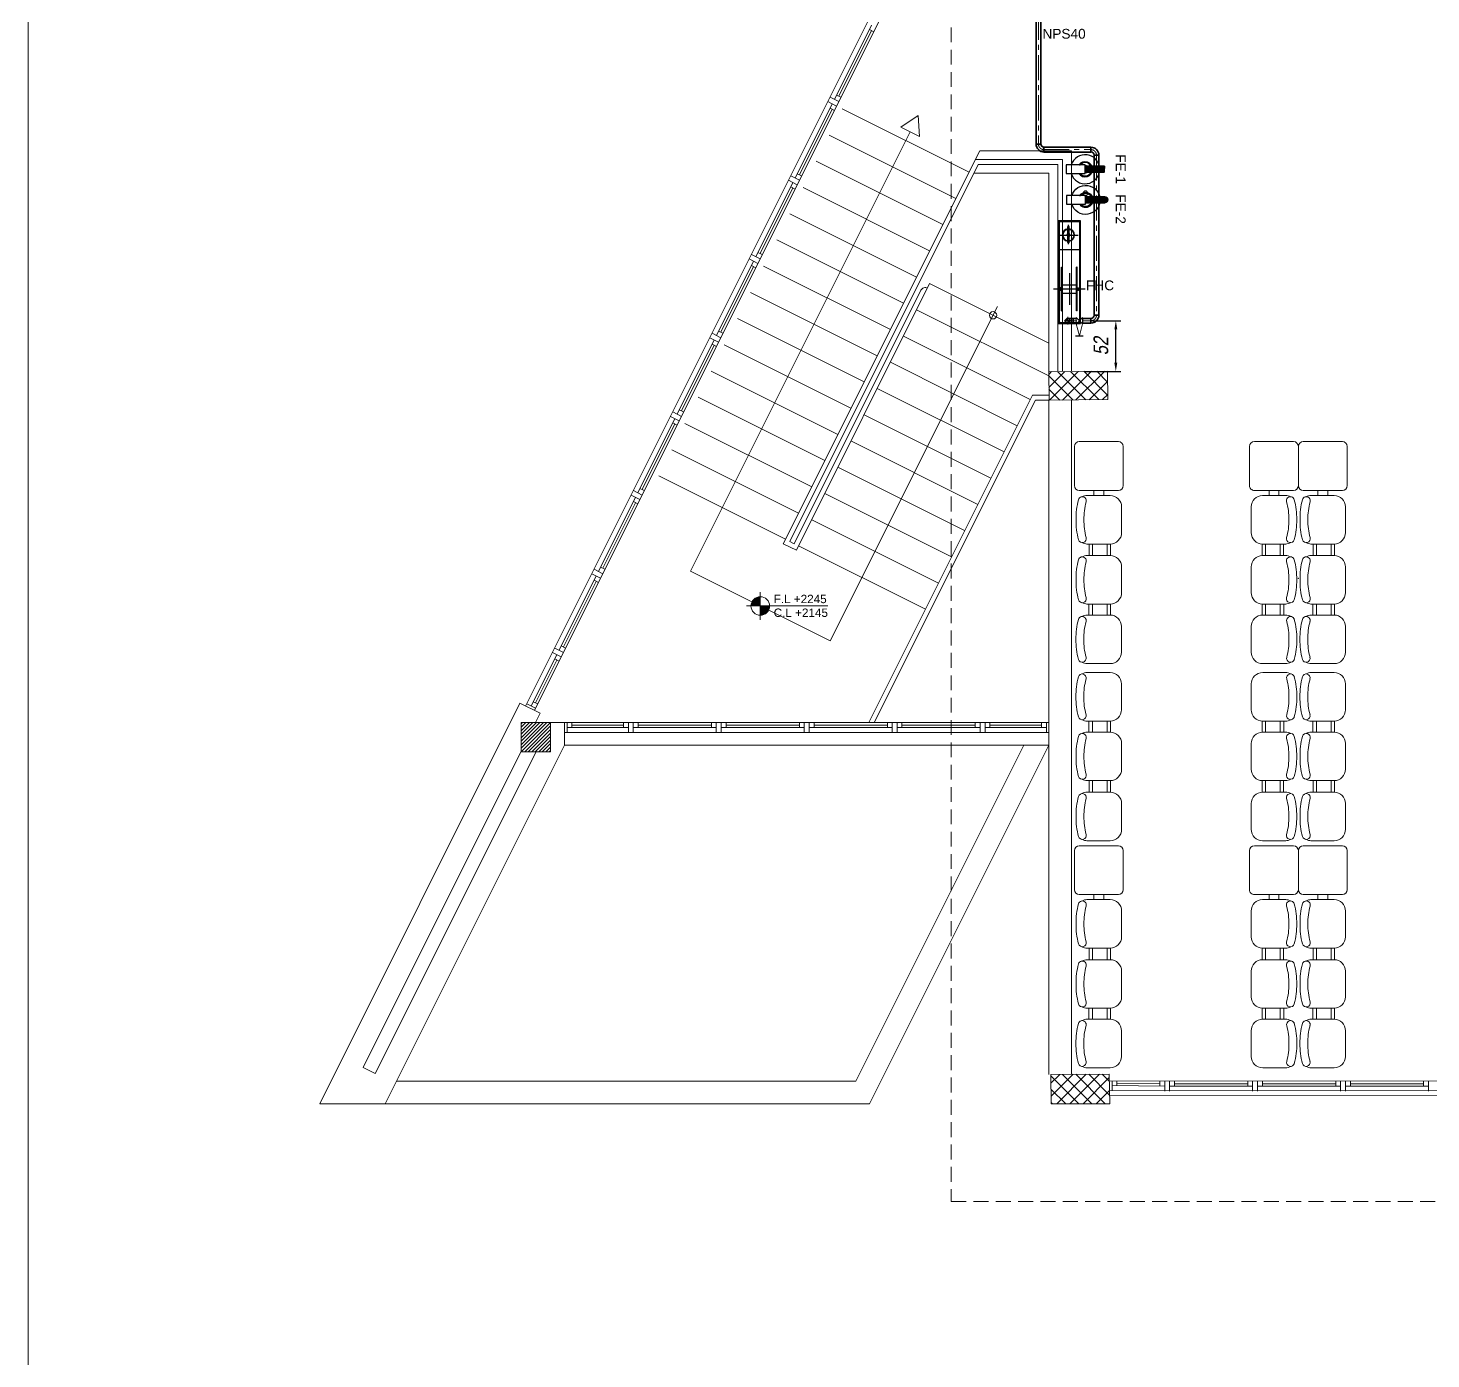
# Model space of a CAD drawing. Extents: x -234346 to 58427, y -132654 to -82394.
# Drawn here: x -84188 to -69832, y -118704 to -105087 of the extents above; entities that cross this region are included whole.
import ezdxf

# ---------------------------------------------------------------- set-up
doc = ezdxf.new("R2010")
doc.units = 0
doc.header["$LTSCALE"] = 8
for name, pattern in [('AXES', [50.8, 31.75, -6.35, 6.35, -6.35]), ('CACHE', [9.525, 6.35, -3.175]), ('HIDDEN', [9.525, 6.35, -3.175])]:
    doc.linetypes.add(name, pattern=pattern)
doc.layers.get('0').update_dxf_attribs({"color": 9, "lineweight": 5})
for name, color, linetype in [('3-MEC-FIRE-EXTIN', 1, 'Continuous'), ('DIM-FIRE', 54, 'Continuous'), ('F-FIR-S-texts', 1, 'Continuous'), ('F-FIR-S-thin', 8, 'Continuous'), ('FF-EQPM', 3, 'Continuous'), ('FF-EQPM-texts', 3, 'Continuous'), ('FIRE', 1, 'Continuous'), ('FIRE-thin', 8, 'Continuous')]:
    doc.layers.add(name, color=color, linetype=linetype)
for name, color, linetype, lineweight in [('72_EGR_EQP_TAG', 9, 'Continuous', 5), ('Aluminum', 9, 'Continuous', 5), ('C-HYDR-CTCH', 9, 'Continuous', 5), ('Dims', 9, 'Continuous', 5), ('Frame', 9, 'Continuous', 9), ('Hatch', 9, 'Continuous', 5), ('LOADING', 9, 'Continuous', 5), ('Proj', 9, 'Continuous', 5), ('Structure', 9, 'Continuous', 5), ('Walls', 9, 'Continuous', 5)]:
    doc.layers.add(name, color=color, linetype=linetype, lineweight=lineweight)
doc.styles.add('ARIAL', font='arial.ttf')
doc.styles.add('ARIAL-08', font='arial.ttf', dxfattribs={"width": 0.8, "oblique": 10.000004})
doc.styles.get("Standard").update_dxf_attribs({"font": 'ARIALUNI.TTF'})
doc.dimstyles.get("Standard").update_dxf_attribs({"dimtxt": 0.18, "dimasz": 0.18, "dimexe": 0.18, "dimexo": 0.0625, "dimgap": 0.09, "dimtad": 0, "dimtih": 1, "dimtoh": 1, "dimdec": 4, "dimzin": 0, "dimdsep": 46, "dimtxsty": 'Standard', "dimcen": 0.09, "dimadec": 0, "dimazin": 0, "dimtfac": 1, "dimtdec": 4, "dimtofl": 0, "dimtmove": 0, "dimatfit": 3, "dimfxl": 1, "dimtolj": 1, "dimtzin": 0, "dimarcsym": 0})

# ---------------------------------------------------------------- blocks, each defined once
blk = doc.blocks.new('FHR')
for p, q in [((525, 230), (-525, 230)), ((-525, 230), (-525, 0)), ((515, 220), (-515, 220)), ((-515, 220), (-515, 0)), ((-379, 6), (-379, 204)), ((-231, 8), (-231, 220)), ((397, 195), (-49, 195)), ((-49, 195), (-49, 189)), ((397, 189), (-49, 189)), ((174, 277), (174, -47)), ((220, 189), (220, 41)), ((397, 195), (397, 189)), ((515, 0), (515, 220)), ((525, 0), (525, 230)), ((-525, 0), (525, 0)), ((-515, 10), (499, 10)), ((-287, 105), (-485, 105)), ((-393, 113), (-463, 113)), ((-393, 98), (-463, 98)), ((-385, 113), (-389, 106)), ((-389, 106), (-386, 98)), ((-303, 98), (-386, 98)), ((-303, 113), (-385, 113)), ((397, 41), (-49, 41)), ((-49, 35), (-49, 41)), ((397, 35), (-49, 35)), ((12, 115), (336, 115)), ((397, 35), (397, 41)), ((499, 10), (499, 0))]:
    blk.add_line(p, q)
for points in [[(129, 41), (129, 189)], [(160, 195), (160, 207), (188, 207), (188, 195)], [(160, 35), (162, 16), (186, 16), (188, 35)]]:
    blk.add_lwpolyline(points)
for centre, radius, start, end in [((-379, 105), 62.3, 6.756, 173.244), ((-379, 105), 58.4, 7.2101, 172.7899), ((-463, 105), 7.34, 90.5278, 264.1052), ((-379, 105), 62.3, 186.756, 353.244), ((-379, 105), 58.4, 187.2101, 352.7899), ((-379, 105), 15.6, 27.9958, 332.0042), ((-331, 99), 21, 17.9265, 41.228), ((-327, 110), 16.7, 314.3322, 342.9449), ((-319, 99), 21, 17.9265, 41.228), ((-315, 110), 16.7, 314.3322, 342.9449), ((513, -3), 19.4, 85.5009, 136.0643)]:
    blk.add_arc(centre, radius, start, end)
blk = doc.blocks.new('A$C78DF3B07')
h = blk.add_hatch()
h.set_pattern_fill('ANSI31', color=256, scale=0.1, style=0)
h.set_pattern_definition([(45, (-107.481388, -137.98876), (-0.0088388348, 0.0088388348), [])])
edge = h.paths.add_edge_path()
edge.add_line((19.86, 5.97), (9.86, 5.97))
edge.add_line((9.86, 5.97), (9.86, 9.03))
edge.add_line((9.86, 9.03), (19.86, 9.03))
edge.add_arc((19.86, 7.5), 1.53, -90, 90, ccw=False)
at = {"ltscale": 1000}
for p, q in [((6.66, 9.69), (7.67, 10.7)), ((6.76, 9.69), (7.95, 10.88)), ((6.87, 9.69), (8.17, 10.99)), ((6.97, 9.69), (8.36, 11.08)), ((7.08, 9.69), (8.54, 11.15)), ((7.19, 9.69), (7.35, 9.86)), ((7.5, 10), (8.7, 11.2)), ((7.99, 10.39), (8.85, 11.24)), ((8.25, 10.54), (8.99, 11.28)), ((8.46, 10.64), (9.12, 11.31)), ((8.64, 10.71), (9.25, 11.33)), ((8.8, 10.77), (9.38, 11.35)), ((8.95, 10.82), (9.5, 11.36)), ((9.09, 10.85), (9.61, 11.37)), ((9.23, 10.88), (9.72, 11.38)), ((9.35, 10.9), (9.83, 11.38)), ((9.48, 10.92), (9.94, 11.38)), ((9.59, 10.93), (10.04, 11.37)), ((9.71, 10.94), (10.14, 11.37)), ((9.82, 10.94), (10.24, 11.36)), ((9.92, 10.94), (10.33, 11.35)), ((10.02, 10.94), (10.43, 11.34)), ((10.12, 10.93), (10.52, 11.32)), ((10.22, 10.92), (10.61, 11.31)), ((10.32, 10.91), (10.7, 11.29)), ((10.41, 10.9), (10.78, 11.27)), ((10.5, 10.88), (10.87, 11.25)), ((10.59, 10.86), (10.95, 11.22)), ((10.67, 10.84), (11.03, 11.2)), ((10.76, 10.82), (11.11, 11.17)), ((10.84, 10.8), (11.19, 11.14)), ((10.92, 10.77), (11.27, 11.12)), ((11, 10.75), (11.34, 11.09)), ((11.08, 10.72), (11.42, 11.05)), ((11.15, 10.69), (11.49, 11.02)), ((11.23, 10.66), (11.56, 10.99)), ((11.3, 10.62), (11.63, 10.95)), ((11.37, 10.59), (11.7, 10.92)), ((11.45, 10.55), (11.77, 10.88)), ((11.51, 10.52), (11.84, 10.84)), ((11.58, 10.48), (11.9, 10.8)), ((11.65, 10.44), (11.97, 10.76)), ((11.71, 10.4), (12.03, 10.72)), ((11.78, 10.36), (12.09, 10.67)), ((11.84, 10.31), (12.16, 10.63)), ((11.9, 10.27), (12.22, 10.58)), ((11.96, 10.22), (12.28, 10.54)), ((12.02, 10.18), (12.33, 10.49)), ((12.08, 10.13), (12.39, 10.44)), ((12.14, 10.08), (12.45, 10.39)), ((12.19, 10.03), (12.5, 10.34)), ((12.25, 9.98), (12.56, 10.29)), ((12.3, 9.92), (12.61, 10.24)), ((12.35, 9.87), (12.66, 10.18)), ((12.4, 9.82), (12.72, 10.13)), ((12.45, 9.76), (12.77, 10.07)), ((12.5, 9.7), (12.82, 10.01)), ((12.55, 9.64), (12.86, 9.96)), ((12.6, 9.58), (12.91, 9.9)), ((12.64, 9.52), (12.96, 9.84)), ((12.69, 9.46), (13, 9.78)), ((12.73, 9.4), (13.05, 9.71)), ((12.77, 9.33), (13.09, 9.65)), ((12.81, 9.27), (13.13, 9.59)), ((12.85, 9.2), (13.17, 9.52)), ((12.89, 9.13), (13.21, 9.46)), ((12.93, 9.06), (13.25, 9.39)), ((12.96, 8.99), (13.29, 9.32)), ((12.99, 8.92), (13.32, 9.25)), ((13.03, 8.85), (13.36, 9.18)), ((13.06, 8.77), (13.39, 9.11)), ((13.09, 8.7), (13.43, 9.03)), ((13.12, 8.62), (13.46, 8.96)), ((13.14, 8.54), (13.49, 8.88)), ((13.17, 8.46), (13.51, 8.8)), ((13.19, 8.37), (13.54, 8.73)), ((13.21, 8.29), (13.57, 8.65)), ((13.23, 8.2), (13.59, 8.56)), ((13.24, 6.83), (13.74, 7.33)), ((13.25, 8.11), (13.62, 8.48)), ((13.26, 8.02), (13.64, 8.4)), ((13.26, 6.96), (13.74, 7.44)), ((13.28, 7.93), (13.66, 8.31)), ((13.28, 7.08), (13.74, 7.55)), ((13.29, 7.83), (13.67, 8.22)), ((13.29, 7.74), (13.69, 8.13)), ((13.29, 7.2), (13.74, 7.65)), ((13.3, 7.63), (13.7, 8.04)), ((13.3, 7.53), (13.72, 7.94)), ((13.3, 7.42), (13.73, 7.85)), ((13.3, 7.31), (13.73, 7.75)), ((6.73, 5.2), (6.84, 5.31)), ((6.78, 5.14), (6.94, 5.31)), ((6.82, 5.08), (7.05, 5.31)), ((6.87, 5.02), (7.16, 5.31)), ((6.92, 4.97), (7.23, 5.28)), ((6.97, 4.91), (7.28, 5.22)), ((7.02, 4.86), (7.33, 5.17)), ((7.07, 4.8), (7.38, 5.11)), ((7.12, 4.75), (7.43, 5.06)), ((7.18, 4.7), (7.49, 5.01)), ((7.23, 4.64), (7.54, 4.95)), ((7.29, 4.59), (7.6, 4.9)), ((7.35, 4.54), (7.66, 4.86)), ((7.4, 4.5), (7.72, 4.81)), ((7.46, 4.45), (7.77, 4.76)), ((7.52, 4.4), (7.84, 4.72)), ((7.58, 4.36), (7.9, 4.67)), ((7.64, 4.31), (7.96, 4.63)), ((7.71, 4.27), (8.03, 4.59)), ((7.77, 4.23), (8.09, 4.55)), ((7.84, 4.19), (8.16, 4.51)), ((7.9, 4.15), (8.23, 4.47)), ((7.97, 4.11), (8.3, 4.43)), ((8.04, 4.07), (8.37, 4.4)), ((8.11, 4.04), (8.44, 4.36)), ((8.18, 4), (8.51, 4.33)), ((8.25, 3.97), (8.59, 4.3)), ((8.33, 3.93), (8.66, 4.27)), ((8.4, 3.9), (8.74, 4.24)), ((8.48, 3.87), (8.82, 4.22)), ((8.55, 3.84), (8.9, 4.19)), ((8.63, 3.82), (8.99, 4.17)), ((8.71, 3.79), (9.07, 4.15)), ((8.8, 3.77), (9.16, 4.13)), ((8.88, 3.74), (9.25, 4.11)), ((8.96, 3.72), (9.34, 4.1)), ((9.05, 3.7), (9.43, 4.08)), ((9.14, 3.69), (9.53, 4.07)), ((9.23, 3.67), (9.62, 4.07)), ((9.32, 3.66), (9.72, 4.06)), ((9.41, 3.64), (9.83, 4.06)), ((9.51, 3.63), (9.93, 4.06)), ((9.61, 3.63), (10.05, 4.06)), ((9.71, 3.62), (10.16, 4.07)), ((9.81, 3.62), (10.28, 4.08)), ((9.92, 3.62), (10.4, 4.1)), ((10.03, 3.62), (10.53, 4.12)), ((10.14, 3.63), (10.67, 4.15)), ((10.26, 3.64), (10.81, 4.19)), ((10.38, 3.65), (10.96, 4.24)), ((10.5, 3.67), (11.13, 4.3)), ((10.63, 3.7), (11.32, 4.38)), ((10.77, 3.73), (11.54, 4.49)), ((10.91, 3.76), (11.82, 4.67)), ((11.07, 3.81), (13.55, 6.29)), ((11.23, 3.87), (13.49, 6.13)), ((11.41, 3.94), (13.42, 5.95)), ((11.61, 4.03), (13.33, 5.75)), ((11.84, 4.16), (13.2, 5.52)), ((12.16, 4.37), (12.99, 5.2)), ((12.69, 5.54), (13.6, 6.45)), ((12.87, 5.82), (13.63, 6.59)), ((12.98, 6.04), (13.66, 6.73)), ((13.06, 6.23), (13.69, 6.86)), ((13.12, 6.39), (13.71, 6.98)), ((13.17, 6.55), (13.72, 7.1)), ((13.21, 6.69), (13.73, 7.22))]:
    blk.add_line(p, q, dxfattribs=at)
blk.add_lwpolyline([(0, 9.69), (9.86, 9.69), (9.86, 5.31), (0, 5.31)], close=True)
blk.add_lwpolyline([(19.86, 5.97), (9.86, 5.97), (9.86, 9.03), (19.86, 9.03)])
blk.add_circle((9.86, 4.09), 1.15, dxfattribs=at)
for radius, start, end in [(7.5, 196.9771, 163.0229), (3.88, 214.35684, 145.64316), (3.44, 218.91562, 140.4795), (1.83, 270, 90)]:
    blk.add_arc((9.86, 7.5), radius, start, end, dxfattribs=at)
blk.add_arc((19.86, 7.5), 1.53, 270, 90)
blk = doc.blocks.new('A$C1A9759E8')
at = {"ltscale": 0.001, "xscale": 1.25810685, "yscale": 1.25810685, "zscale": 1.25810685, "rotation": 180}
blk.add_blockref('A$C78DF3B07', (26.92, 18.86), dxfattribs=at)
blk = doc.blocks.new('FFFF')
at = {"layer": '3-MEC-FIRE-EXTIN'}
h = blk.add_hatch(dxfattribs=at)
h.set_pattern_fill('ANSI31', color=5, scale=1.981518, style=0)
h.set_pattern_definition([(315, (-75700.843, -103602.68344), (-0.175143127, -0.175143127), [])])
edge = h.paths.add_edge_path()
edge.add_line((-73177, -106455), (-73376, -106455))
edge.add_line((-73376, -106455), (-73376, -106516))
edge.add_line((-73376, -106516), (-73177, -106516))
at = {"layer": '3-MEC-FIRE-EXTIN', "color": 5, "ltscale": 1000}
for p, q in [((-73438, -106440), (-73436, -106442)), ((-73437, -106439), (-73434, -106442)), ((-73436, -106438), (-73431, -106442)), ((-73435, -106437), (-73429, -106442)), ((-73434, -106435), (-73428, -106442)), ((-73433, -106434), (-73427, -106440)), ((-73432, -106433), (-73426, -106439)), ((-73431, -106432), (-73425, -106438)), ((-73430, -106431), (-73424, -106437)), ((-73429, -106430), (-73423, -106436)), ((-73428, -106429), (-73422, -106435)), ((-73427, -106428), (-73420, -106434)), ((-73426, -106427), (-73419, -106433)), ((-73424, -106426), (-73418, -106432)), ((-73423, -106425), (-73417, -106431)), ((-73316, -106518), (-73309, -106524)), ((-73315, -106517), (-73309, -106523)), ((-73314, -106457), (-73300, -106470)), ((-73314, -106514), (-73307, -106520)), ((-73314, -106515), (-73308, -106522)), ((-73313, -106512), (-73306, -106519)), ((-73312, -106460), (-73300, -106473)), ((-73312, -106509), (-73305, -106516)), ((-73312, -106511), (-73306, -106517)), ((-73311, -106464), (-73299, -106475)), ((-73311, -106506), (-73304, -106513)), ((-73311, -106508), (-73304, -106514)), ((-73439, -106529), (-73419, -106549)), ((-73437, -106529), (-73414, -106552)), ((-73435, -106529), (-73409, -106555)), ((-73433, -106529), (-73405, -106556)), ((-73431, -106529), (-73402, -106558)), ((-73429, -106529), (-73425, -106532)), ((-73422, -106535), (-73399, -106559)), ((-73361, -106552), (-73354, -106559)), ((-73360, -106552), (-73353, -106559)), ((-73358, -106551), (-73351, -106558)), ((-73356, -106551), (-73349, -106558)), ((-73355, -106550), (-73348, -106557)), ((-73353, -106550), (-73346, -106557)), ((-73352, -106549), (-73345, -106556)), ((-73350, -106549), (-73343, -106555)), ((-73349, -106548), (-73342, -106555)), ((-73347, -106547), (-73341, -106554)), ((-73346, -106547), (-73339, -106553)), ((-73344, -106546), (-73338, -106552)), ((-73343, -106545), (-73337, -106552)), ((-73342, -106545), (-73335, -106551)), ((-73340, -106544), (-73334, -106550)), ((-73339, -106543), (-73333, -106549)), ((-73338, -106542), (-73331, -106548)), ((-73336, -106541), (-73330, -106548)), ((-73335, -106540), (-73329, -106547)), ((-73334, -106540), (-73328, -106546)), ((-73333, -106539), (-73327, -106545)), ((-73332, -106538), (-73326, -106544)), ((-73331, -106537), (-73324, -106543)), ((-73329, -106536), (-73323, -106542)), ((-73328, -106535), (-73322, -106541)), ((-73327, -106534), (-73321, -106540)), ((-73326, -106533), (-73320, -106539)), ((-73325, -106531), (-73319, -106538)), ((-73324, -106530), (-73318, -106537)), ((-73323, -106529), (-73317, -106535)), ((-73322, -106528), (-73316, -106534)), ((-73321, -106526), (-73314, -106532)), ((-73321, -106527), (-73315, -106533)), ((-73320, -106524), (-73313, -106531)), ((-73319, -106523), (-73313, -106529)), ((-73318, -106522), (-73312, -106528)), ((-73317, -106521), (-73311, -106527)), ((-73316, -106519), (-73310, -106526))]:
    blk.add_line(p, q, dxfattribs=at)
at = {"layer": '3-MEC-FIRE-EXTIN', "color": 5}
blk.add_lwpolyline([(-73571, -106529), (-73376, -106529), (-73376, -106442), (-73571, -106442)], close=True, dxfattribs=at)
blk.add_lwpolyline([(-73177, -106455), (-73376, -106455), (-73376, -106516), (-73177, -106516)], dxfattribs=at)
at = {"layer": '3-MEC-FIRE-EXTIN', "color": 5, "ltscale": 1000}
for radius, start, end in [(149, 196.9771, 163.0229), (76.9, 214.3568, 145.6432), (68.2, 219.5205, 141.0844), (36.2, 270, 90)]:
    blk.add_arc((-73376, -106486), radius, start, end, dxfattribs=at)
at = {"layer": 'F-FIR-S-thin', "linetype": 'AXES', "lineweight": 20, "ltscale": 1.014}
for p, q in [((-73551, -108032), (-73519, -108032)), ((-73531, -108052), (-73531, -108012))]:
    blk.add_line(p, q, dxfattribs=at)
at = {"layer": 'FIRE', "lineweight": 35, "ltscale": 1.014}
for p, q in [((-73878, -104081), (-73878, -106228)), ((-73829, -104081), (-73829, -106228)), ((-73829, -106228), (-73878, -106228)), ((-73797, -106261), (-73317, -106261)), ((-73797, -106261), (-73797, -106310)), ((-73797, -106310), (-73317, -106310)), ((-73317, -106310), (-73317, -106261)), ((-73284, -106342), (-73284, -107979)), ((-73284, -106342), (-73236, -106342)), ((-73236, -106342), (-73236, -107979)), ((-73497, -108012), (-73554, -108012)), ((-73497, -108060), (-73554, -108060)), ((-73497, -108060), (-73497, -108012)), ((-73497, -108012), (-73468, -108012)), ((-73497, -108060), (-73468, -108060)), ((-73401, -108012), (-73317, -108012)), ((-73401, -108060), (-73317, -108060)), ((-73317, -108012), (-73317, -108060)), ((-73284, -107979), (-73236, -107979))]:
    blk.add_line(p, q, dxfattribs=at)
at = {"layer": 'FIRE', "lineweight": 15}
for p, q in [((-73468, -108012), (-73468, -108060)), ((-73435, -108036), (-73403, -108067)), ((-73401, -108012), (-73401, -108060))]:
    blk.add_line(p, q, dxfattribs=at)
for points in [[(-73468, -108067), (-73468, -108067), (-73468, -108004), (-73468, -108004), (-73435, -108036), (-73468, -108067), (-73468, -108004)], [(-73468, -108067), (-73435, -108191), (-73403, -108067)], [(-73403, -108067), (-73403, -108067), (-73403, -108004), (-73403, -108004), (-73435, -108036), (-73403, -108067), (-73403, -108004)]]:
    blk.add_lwpolyline(points, dxfattribs=at)
at = {"layer": 'FIRE', "lineweight": 15, "const_width": 16.2}
blk.add_lwpolyline([(-73435, -108055), (-73435, -108017)], dxfattribs=at)
at = {"layer": 'FIRE', "lineweight": 15}
blk.add_lwpolyline([(-73395, -108191, 12.8, 12.8, 0), (-73475, -108191, 0, 0, 0)], format="xyseb", dxfattribs=at)
at = {"layer": 'FIRE', "lineweight": 35, "ltscale": 1.014}
for centre, radius, start, end in [((-73797, -106228), 81.2, 180, 270), ((-73797, -106228), 32.8, 180, 270), ((-73317, -106342), 81.2, 0, 90), ((-73317, -106342), 32.8, 0, 90), ((-73554, -108036), 24.2, 90, 270), ((-73317, -107979), 32.8, 270, 0), ((-73317, -107979), 81.2, 270, 0)]:
    blk.add_arc(centre, radius, start, end, dxfattribs=at)
at = {"layer": 'FIRE'}
for p in [(-73468, -108036), (-73401, -108036)]:
    blk.add_point(p, dxfattribs=at)
at = {"layer": 'FIRE-thin', "linetype": 'AXES', "lineweight": 20, "ltscale": 1.014}
for p, q in [((-73854, -104081), (-73854, -106228)), ((-73797, -106285), (-73317, -106285)), ((-73260, -106342), (-73260, -107979)), ((-73592, -108036), (-73497, -108036)), ((-73554, -108074), (-73554, -107997)), ((-73497, -108036), (-73468, -108036)), ((-73401, -108036), (-73317, -108036))]:
    blk.add_line(p, q, dxfattribs=at)
at = {"layer": 'FIRE-thin', "linetype": 'CACHE', "lineweight": 20, "ltscale": 1.014}
blk.add_lwpolyline([(-73554, -108057, 1), (-73554, -108014, 1), (-73554, -108036, -1), (-73554, -108057, -1)], format="xyb", dxfattribs=at)
at = {"layer": 'FIRE-thin', "linetype": 'AXES', "lineweight": 20, "ltscale": 1.014}
for centre, start, end in [((-73797, -106228), 180, 270), ((-73317, -106342), 0, 90), ((-73317, -107979), 270, 0)]:
    blk.add_arc(centre, 57, start, end, dxfattribs=at)
at = {"layer": 'FIRE-thin', "linetype": 'CACHE', "lineweight": 20, "ltscale": 1.014}
blk.add_arc((-73554, -108036), 24.2, 270, 90, dxfattribs=at)
at = {"layer": '3-MEC-FIRE-EXTIN', "xscale": -15.75000000065193, "yscale": 15.75, "zscale": 15.75}
blk.add_blockref('A$C1A9759E8', (-73143, -106948), dxfattribs=at)
at = {"layer": 'FF-EQPM', "ltscale": 0.01, "rotation": 270}
blk.add_blockref('FHR', (-73652, -107538), dxfattribs=at)
at = {"layer": 'F-FIR-S-texts', "lineweight": 15, "style": 'ARIAL'}
blk.add_text('NPS40', height=100, dxfattribs=at).set_placement((-73813, -105150))
for s, p in [('FE-1', (-73062, -106333)), ('FE-2', (-73062, -106743))]:
    blk.add_text(s, height=100, rotation=270, dxfattribs=at).set_placement(p)
at = {"layer": 'FF-EQPM-texts', "lineweight": 15, "style": 'ARIAL'}
blk.add_text('FHC', height=100, dxfattribs=at).set_placement((-73367, -107724))
blk = doc.blocks.new('A$C47696aed')
at = {"layer": 'Hatch'}
h = blk.add_hatch(dxfattribs=at)
h.set_pattern_fill('ANSI37', color=256, scale=30)
h.paths.add_polyline_path([(50953, 21918), (50349, 21910), (50353, 21621), (50957, 21629)])
h.paths.add_polyline_path([(43792, 21910), (43208, 21905), (43188, 21613), (43772, 21619)])
h.paths.add_polyline_path([(29415, 21903), (28816, 21899), (28810, 21606), (29409, 21610)])
h.paths.add_polyline_path([(36600, 21905), (35999, 21897), (35991, 21612), (36592, 21619)])
h.paths.add_polyline_path([(22196, 21912), (21589, 21890), (21604, 21598), (22210, 21619)])
h.paths.add_polyline_path([(15459, 21902), (14237, 21926), (14231, 21629), (15453, 21606)])
h.paths.add_polyline_path([(15473, 14702), (14258, 14686), (14245, 14393), (15460, 14409)])
h.paths.add_polyline_path([(15447, 7508), (14244, 7492), (14238, 7199), (15441, 7215)])
h.paths.add_polyline_path([(15466, 310), (14269, 298), (14272, 4), (15468, 15)])
h.paths.add_polyline_path([(7831, 312), (7227, 308), (7238, 23), (7841, 26)])
h.paths.add_polyline_path([(7815, 7510), (7218, 7511), (7218, 7210), (7815, 7209)])
h.paths.add_polyline_path([(7825, 14699), (7206, 14701), (7195, 14398), (7814, 14396)])
h.paths.add_polyline_path([(7802, 21879), (7201, 21893), (7197, 21604), (7798, 21589)])
h.paths.add_polyline_path([(603, 21877), (0, 21900), (2, 21611), (605, 21589)])
h.paths.add_polyline_path([(610, 7499), (8, 7492), (12, 7200), (614, 7207)])
h.paths.add_polyline_path([(628, 304), (29, 303), (34, 2), (633, 3)])
h.paths.add_polyline_path([(22215, 317), (21609, 304), (21615, 3), (22220, 16)])
h.paths.add_polyline_path([(22208, 7510), (21614, 7492), (21616, 7196), (22210, 7213)])
h.paths.add_polyline_path([(22199, 14718), (21600, 14710), (21604, 14410), (22203, 14418)])
h.paths.add_polyline_path([(29400, 14702), (28798, 14707), (28802, 14415), (29404, 14410)])
h.paths.add_polyline_path([(29403, 7520), (28800, 7502), (28813, 7202), (29413, 7223)])
h.paths.add_polyline_path([(29420, 304), (28816, 310), (28813, 25), (29417, 18)])
h.paths.add_polyline_path([(36618, 314), (36021, 300), (36030, 0), (36627, 15)])
h.paths.add_polyline_path([(36611, 7503), (36009, 7505), (36011, 7207), (36612, 7205)])
h.paths.add_polyline_path([(36574, 14706), (35993, 14711), (36013, 14421), (36594, 14417)])
h.paths.add_polyline_path([(43778, 14706), (43180, 14719), (43182, 14428), (43780, 14414)])
h.paths.add_polyline_path([(43779, 7507), (43210, 7500), (43212, 7205), (43780, 7213)])
h.paths.add_polyline_path([(43816, 310), (43210, 307), (43212, 3), (43817, 5)])
h.paths.add_polyline_path([(50990, 309), (50402, 326), (50389, 18), (50977, 2)])
h.paths.add_polyline_path([(50974, 7509), (50371, 7510), (50369, 7213), (50972, 7212)])
at = {"layer": 'C-HYDR-CTCH', "color": 4, "flags": 128}
for points in [[(8, 7492), (610, 7499), (614, 7207), (12, 7200), (8, 7497)], [(29, 303), (34, 2), (633, 3), (628, 304), (29, 303)]]:
    blk.add_lwpolyline(points, dxfattribs=at)
blk = doc.blocks.new('GF21009T-P')
for p, q in [((-0.05, 0.45), (-0.05, 0.05)), ((0.4, 0.5), (0, 0.5)), ((0.45, 0.45), (0.45, 0.05)), ((0.45, 0.3), (0.5, 0.3)), ((0.45, 0.2), (0.5, 0.2)), ((0.4, 0), (0, 0))]:
    blk.add_line(p, q)
for centre, start, end in [((0, 0.45), 90, 180), ((0.4, 0.45), 0, 90), ((0, 0.05), 180, 270), ((0.4, 0.05), 270, 0)]:
    blk.add_arc(centre, 0.0499, start, end)
blk = doc.blocks.new('3 s')
at = {"layer": 'LOADING', "ltscale": 20}
for p, q in [((-699751, -400643), (-699535, -400643)), ((-699751, -400643), (-699513, -400643)), ((-699396, -401023), (-699396, -400760)), ((-699751, -401140), (-699513, -401140)), ((-699728, -401140), (-699728, -401258)), ((-699692, -401140), (-699692, -401258)), ((-699542, -401140), (-699542, -401258)), ((-699508, -401140), (-699508, -401258)), ((-699751, -401258), (-699513, -401258)), ((-699396, -401375), (-699396, -401637)), ((-699751, -401754), (-699513, -401754)), ((-699751, -401754), (-699535, -401754)), ((-699730, -401754), (-699730, -401867)), ((-699693, -401754), (-699693, -401867)), ((-699544, -401754), (-699544, -401867)), ((-699509, -401754), (-699509, -401867)), ((-699753, -401867), (-699536, -401867)), ((-699753, -401867), (-699514, -401867)), ((-699397, -402247), (-699397, -401984)), ((-699753, -402364), (-699514, -402364))]:
    blk.add_line(p, q, dxfattribs=at)
for centre, radius, start, end in [((-699798, -400697), 40.5, 344.361, 164.361), ((-699746, -400760), 117, 90, 118.9699), ((-699513, -400760), 117, 0, 90), ((-699175, -400872), 687, 164.361, 181.6247), ((-699175, -400872), 606, 164.361, 181.8419), ((-699175, -400911), 687, 178.3753, 195.639), ((-699175, -400911), 606, 178.1581, 195.639), ((-699798, -401085), 40.5, 195.639, 15.639), ((-699513, -401023), 117, 270, 0), ((-699746, -401023), 117, 241.0301, 270), ((-699175, -401486), 687, 164.361, 181.6247), ((-699798, -401312), 40.5, 344.361, 164.361), ((-699746, -401375), 117, 90, 118.9699), ((-699175, -401486), 606, 164.361, 181.8419), ((-699513, -401375), 117, 0, 90), ((-699175, -401525), 687, 178.3753, 195.639), ((-699175, -401525), 606, 178.1581, 195.639), ((-699513, -401637), 117, 270, 0), ((-699798, -401700), 40.5, 195.639, 15.639), ((-699746, -401637), 117, 241.0301, 270), ((-699176, -402096), 687, 164.361, 181.6247), ((-699799, -401922), 40.5, 344.361, 164.361), ((-699747, -401984), 117, 90, 118.9699), ((-699176, -402096), 606, 164.361, 181.8419), ((-699514, -401984), 117, 0, 90), ((-699176, -402135), 687, 178.3753, 195.639), ((-699176, -402135), 606, 178.1581, 195.639), ((-699799, -402309), 40.5, 195.639, 15.639), ((-699747, -402247), 117, 241.0301, 270), ((-699514, -402247), 117, 270, 0)]:
    blk.add_arc(centre, radius, start, end, dxfattribs=at)
blk = doc.blocks.new('1stF')
at = {"layer": 'Hatch'}
h = blk.add_hatch(dxfattribs=at)
h.set_pattern_fill('ANSI31', color=9, scale=8)
h.set_pattern_definition([(45, (1226484.69, 278335.01), (-17.96051224, 17.96051224), [])])
h.paths.add_polyline_path([(-79143, -112491), (-78843, -112491), (-78843, -112191), (-79143, -112191)])
at = {"layer": 'Aluminum', "color": 9}
for p, q in [((-79096, -112025, 0), (-75259, -104350, 0)), ((-75169, -104395, 0), (-79007, -112069, 0)), ((-75557, -105057, 0), (-75937, -105818, 0)), ((-75557, -105113, 0), (-75892, -105784, 0)), ((-75579, -105102, 0), (-75534, -105125, 0)), ((-75981, -105795, 0), (-75892, -105840, 0)), ((-75914, -105773, 0), (-75870, -105795, 0)), ((-75959, -105862, 0), (-76339, -106623, 0)), ((-75959, -105918, 0), (-76294, -106589, 0)), ((-76004, -105840, 0), (-75914, -105885, 0)), ((-75981, -105907, 0), (-75937, -105929, 0)), ((-76406, -106645, 0), (-76317, -106690, 0)), ((-76384, -106600, 0), (-76294, -106645, 0)), ((-76317, -106578, 0), (-76272, -106600, 0)), ((-76362, -106667, 0), (-76742, -107428, 0)), ((-76362, -106723, 0), (-76697, -107394, 0)), ((-76384, -106712, 0), (-76339, -106734, 0)), ((-76764, -107472, 0), (-77144, -108233, 0)), ((-76809, -107450, 0), (-76719, -107495, 0)), ((-76786, -107405, 0), (-76697, -107450, 0)), ((-76786, -107517, 0), (-76742, -107539, 0)), ((-76719, -107383, 0), (-76675, -107405, 0)), ((-76764, -107528, 0), (-77099, -108199, 0)), ((-77189, -108210, 0), (-77099, -108255, 0)), ((-77122, -108188, 0), (-77077, -108210, 0)), ((-77167, -108277, 0), (-77547, -109038, 0)), ((-77167, -108333, 0), (-77502, -109004, 0)), ((-77211, -108255, 0), (-77122, -108300, 0)), ((-77189, -108322, 0), (-77144, -108344, 0)), ((-77949, -109843, 0), (-77569, -109082, 0)), ((-77614, -109060, 0), (-77524, -109105, 0)), ((-77591, -109015, 0), (-77502, -109060, 0)), ((-77524, -108993, 0), (-77480, -109015, 0)), ((-77904, -109809, 0), (-77569, -109138, 0)), ((-77591, -109127, 0), (-77547, -109149, 0)), ((-77927, -109798, 0), (-77882, -109820, 0)), ((-78352, -110648, 0), (-77972, -109887, 0)), ((-78307, -110614, 0), (-77972, -109943, 0)), ((-78016, -109865, 0), (-77927, -109910, 0)), ((-77994, -109820, 0), (-77904, -109865, 0)), ((-77994, -109932, 0), (-77949, -109954, 0)), ((-78419, -110670, 0), (-78329, -110715, 0)), ((-78396, -110625, 0), (-78307, -110670, 0)), ((-78329, -110603, 0), (-78285, -110625, 0)), ((-78754, -111453, 0), (-78374, -110692, 0)), ((-78709, -111419, 0), (-78374, -110748, 0)), ((-78396, -110737, 0), (-78352, -110759, 0)), ((-79040, -112025, 0), (-78777, -111497, 0)), ((-78821, -111475, 0), (-78732, -111520, 0)), ((-78799, -111430, 0), (-78709, -111475, 0)), ((-78799, -111542, 0), (-78754, -111564, 0)), ((-78732, -111408, 0), (-78687, -111430, 0)), ((-78995, -111991, 0), (-78777, -111553, 0)), ((-79085, -112002, 0), (-78995, -112047, 0)), ((-79018, -111980, 0), (-78973, -112002, 0)), ((-73742, -112193, 0), (-78697, -112193, 0)), ((-78672, -112293, 0), (-78672, -112193, 0)), ((-78045, -112243, 0), (-78672, -112243, 0)), ((-78622, -112243, 0), (-78622, -112193, 0)), ((-78095, -112218, 0), (-78622, -112218, 0)), ((-78095, -112243, 0), (-78095, -112193, 0)), ((-78045, -112293, 0), (-78045, -112193, 0)), ((-77995, -112293, 0), (-77995, -112193, 0)), ((-77145, -112243, 0), (-77995, -112243, 0)), ((-77945, -112243, 0), (-77945, -112193, 0)), ((-77195, -112218, 0), (-77945, -112218, 0)), ((-77195, -112243, 0), (-77195, -112193, 0)), ((-77145, -112293, 0), (-77145, -112193, 0)), ((-77095, -112293, 0), (-77095, -112193, 0)), ((-76245, -112243, 0), (-77095, -112243, 0)), ((-77045, -112243, 0), (-77045, -112193, 0)), ((-76295, -112218, 0), (-77045, -112218, 0)), ((-76295, -112243, 0), (-76295, -112193, 0)), ((-76245, -112293, 0), (-76245, -112193, 0)), ((-76195, -112293, 0), (-76195, -112193, 0)), ((-75345, -112243, 0), (-76195, -112243, 0)), ((-76145, -112243, 0), (-76145, -112193, 0)), ((-75395, -112218, 0), (-76145, -112218, 0)), ((-75395, -112243, 0), (-75395, -112193, 0)), ((-75345, -112293, 0), (-75345, -112193, 0)), ((-75295, -112293, 0), (-75295, -112193, 0)), ((-74445, -112243, 0), (-75295, -112243, 0)), ((-75245, -112243, 0), (-75245, -112193, 0)), ((-74495, -112218, 0), (-75245, -112218, 0)), ((-74495, -112243, 0), (-74495, -112193, 0)), ((-74445, -112293, 0), (-74445, -112193, 0)), ((-74395, -112293, 0), (-74395, -112193, 0)), ((-73767, -112243, 0), (-74395, -112243, 0)), ((-74345, -112243, 0), (-74345, -112193, 0)), ((-73817, -112218, 0), (-74345, -112218, 0)), ((-73817, -112243, 0), (-73817, -112193, 0)), ((-73767, -112293, 0), (-73767, -112193, 0)), ((-73742, -112293, 0), (-78697, -112293, 0)), ((-66542, -115863, 0), (-73120, -115857, 0)), ((-66542, -115963, 0), (-73120, -115957, 0)), ((-73095, -115957, 0), (-73095, -115857, 0)), ((-72557, -115913, 0), (-73095, -115907, 0)), ((-73045, -115907, 0), (-73045, -115857, 0)), ((-72607, -115888, 0), (-73045, -115882, 0)), ((-72607, -115913, 0), (-72607, -115863, 0)), ((-72557, -115963, 0), (-72557, -115863, 0)), ((-72507, -115963, 0), (-72507, -115863, 0)), ((-71657, -115913, 0), (-72507, -115913, 0)), ((-72457, -115913, 0), (-72457, -115863, 0)), ((-71707, -115888, 0), (-72457, -115888, 0)), ((-71707, -115913, 0), (-71707, -115863, 0)), ((-71657, -115963, 0), (-71657, -115863, 0)), ((-71607, -115963, 0), (-71607, -115863, 0)), ((-70757, -115913, 0), (-71607, -115913, 0)), ((-71557, -115913, 0), (-71557, -115863, 0)), ((-70807, -115888, 0), (-71557, -115888, 0)), ((-70807, -115913, 0), (-70807, -115863, 0)), ((-70757, -115963, 0), (-70757, -115863, 0)), ((-70707, -115963, 0), (-70707, -115863, 0)), ((-70707, -115913, 0), (-69857, -115913, 0)), ((-70657, -115913, 0), (-70657, -115863, 0)), ((-70657, -115888, 0), (-69907, -115888, 0)), ((-69907, -115913, 0), (-69907, -115863, 0)), ((-69857, -115963, 0), (-69857, -115863, 0))]:
    blk.add_line(p, q, dxfattribs=at)
at = {"layer": 'Dims', "color": 9}
for p, q in [((-76695, -110858, 0), (-76695, -111143, 0)), ((-76837, -111000, 0), (-76004, -111000, 0))]:
    blk.add_line(p, q, dxfattribs=at)
at = {"layer": 'Dims', "color": 9, "const_width": 95.3, "elevation": 0}
for points in [[(-76742, -111000, -0.414214), (-76695, -110953, -1)], [(-76695, -111048, 0.414214), (-76647, -111000, 1)]]:
    blk.add_lwpolyline(points, format="xyb", dxfattribs=at)
at = {"layer": 'Dims', "color": 9}
blk.add_circle((-76695, -111000, 0), 95.2, dxfattribs=at)
at = {"layer": 'LOADING', "color": 9}
blk.add_point((-71189, -110717, 0), dxfattribs=at)
at = {"layer": 'Proj', "color": 9}
for p, q in [((-74559, -106562, 0), (-75856, -105913, 0)), ((-74693, -106830, 0), (-75990, -106182, 0)), ((-74827, -107098, 0), (-76124, -106450, 0)), ((-74509, -106573, 0), (-73742, -106573, 0)), ((-73742, -108593, 0), (-73742, -106573, 0)), ((-74962, -107367, 0), (-76258, -106718, 0)), ((-75096, -107635, 0), (-76393, -106987, 0)), ((-75230, -107903, 0), (-76527, -107255, 0)), ((-75364, -108172, 0), (-76661, -107523, 0)), ((-75498, -108440, 0), (-76795, -107792, 0)), ((-73742, -108312, 0), (-74962, -107702, 0)), ((-75632, -108708, 0), (-76929, -108060, 0)), ((-73742, -108647, 0), (-75096, -107971, 0)), ((-73933, -108887, 0), (-75230, -108239, 0)), ((-75767, -108977, 0), (-77063, -108328, 0)), ((-74067, -109156, 0), (-75364, -108507, 0)), ((-75901, -109245, 0), (-77198, -108597, 0)), ((-74201, -109424, 0), (-75498, -108776, 0)), ((-76035, -109513, 0), (-77332, -108865, 0)), ((-74335, -109692, 0), (-75632, -109044, 0)), ((-76169, -109782, 0), (-77466, -109133, 0)), ((-74470, -109961, 0), (-75767, -109312, 0)), ((-76303, -110050, 0), (-77600, -109402, 0)), ((-76437, -110318, 0), (-77734, -109670, 0)), ((-74604, -110229, 0), (-75901, -109581, 0)), ((-74738, -110497, 0), (-76035, -109849, 0)), ((-74872, -110766, 0), (-76169, -110117, 0)), ((-75006, -111034, 0), (-76303, -110385, 0)), ((-78697, -112423, 0), (-73742, -112423, 0)), ((-73120, -116007, 0), (-66542, -116013, 0))]:
    blk.add_line(p, q, dxfattribs=at)
at = {"layer": 'Proj', "color": 9, "linetype": 'HIDDEN', "ltscale": 3, "elevation": 0}
blk.add_lwpolyline([(-23322, -93193), (-74742, -93193), (-74742, -117093), (-23322, -117093)], dxfattribs=at)
at = {"layer": 'Proj', "color": 9, "elevation": 0}
blk.add_lwpolyline([(-75080, -105982), (-75258, -106100), (-75067, -106196)], close=True, dxfattribs=at)
for points in [[(-74268, -107937), (-75979, -111358), (-77410, -110643), (-75163, -106148)], [(-74962, -107702), (-76326, -110430), (-76460, -110363), (-74449, -106343), (-73512, -106343), (-73512, -108593)], [(-74494, -106433), (-73602, -106433), (-73602, -108593)], [(-73742, -108843), (-73911, -108843), (-75586, -112193)], [(-73742, -108893), (-73880, -108893), (-75530, -112193)], [(-73742, -112423), (-75577, -116093), (-80532, -116093)], [(-73999, -112423), (-75719, -115863), (-80417, -115863)]]:
    blk.add_lwpolyline(points, dxfattribs=at)
blk.add_lwpolyline([(-73652, -108593), (-73652, -106483), (-74464, -106483), (-76393, -110341), (-76348, -110363), (-75051, -107769, -0.414214), (-74984, -107747)], format="xyb", dxfattribs=at)
at = {"layer": 'Proj', "color": 9}
blk.add_circle((-74313, -108026, 0), 37.5, dxfattribs=at)
at = {"layer": 'Structure', "color": 9, "elevation": 0}
blk.add_lwpolyline([(-79143, -112491), (-78843, -112491), (-78843, -112191), (-79143, -112191)], close=True, dxfattribs=at)
at = {"layer": 'Walls', "color": 9}
for p, q in [((-73742, -115793, 0), (-73742, -108893, 0)), ((-73512, -115793, 0), (-73512, -108893, 0)), ((-79154, -111996, 0), (-78949, -112098, 0)), ((-78996, -112193, 0), (-78949, -112098, 0))]:
    blk.add_line(p, q, dxfattribs=at)
at = {"layer": 'Walls', "color": 9, "elevation": 0}
for points in [[(-79154, -111996), (-81203, -116093), (-80532, -116093), (-78697, -112423), (-78697, -112193), (-78842, -112193)], [(-78989, -112493), (-80635, -115784), (-80760, -115721), (-79142, -112486)]]:
    blk.add_lwpolyline(points, dxfattribs=at)
at = {"layer": 'LOADING', "color": 9, "extrusion": (-3.51192e-12, 1.27212e-09, 1), "xscale": -1000, "yscale": 1000, "zscale": 1000, "rotation": 90.00000458082476}
for p in [(-72981, -109368, 0), (-70689, -109368, 0), (-72981, -113503, 0), (-70689, -113503, 0)]:
    blk.add_blockref('GF21009T-P', p, dxfattribs=at)
at = {"layer": 'LOADING', "color": 9, "extrusion": (3.51192e-12, 1.27212e-09, 1), "xscale": 1000, "yscale": 1000, "zscale": 1000, "rotation": 269.9999954191752}
for p in [(-71689, -109368, 0), (-71689, -113503, 0)]:
    blk.add_blockref('GF21009T-P', p, dxfattribs=at)
at = {"layer": 'LOADING', "color": 9}
for p in [(626398, 290774, 0), (628690, 290774, 0), (626398, 286639, 0), (628690, 286639, 0)]:
    blk.add_blockref('3 s', p, dxfattribs=at)
at = {"layer": 'LOADING', "color": 9, "xscale": -1}
for p in [(-771068, 290774, 0), (-771068, 286639, 0)]:
    blk.add_blockref('3 s', p, dxfattribs=at)
at = {"layer": 'LOADING', "color": 9, "xscale": -1, "rotation": 180}
for p in [(626398, -514045, 0), (628690, -514045, 0)]:
    blk.add_blockref('3 s', p, dxfattribs=at)
at = {"layer": 'LOADING', "color": 9, "rotation": 180}
blk.add_blockref('3 s', (-771068, -514045, 0), dxfattribs=at)
at = {"layer": 'Structure', "color": 9}
blk.add_blockref('A$C47696aed', (-73752, -116095, 0), dxfattribs=at)
at = {"layer": 'Dims', "color": 9}
for s, p in [('F.L +2245', (-76558, -110971, 0)), ('C.L +2145', (-76558, -111112, 0))]:
    blk.add_text(s, height=85.7, dxfattribs=at).set_placement(p)
blk = doc.blocks.new('*D171')
at = {"layer": 'Defpoints', "color": 0, "lineweight": 15, "transparency": 16777216}
for p in [(-73354, -108081), (-73057, -108081), (-73442, -108600, 0)]:
    blk.add_point(p, dxfattribs=at)
at = {"layer": 'DIM-FIRE', "color": 0, "lineweight": -2, "transparency": 16777216}
for p, q in [((-73294, -108081), (-73007, -108081)), ((-73057, -108510), (-73057, -108171)), ((-73382, -108600), (-73007, -108600))]:
    blk.add_line(p, q, dxfattribs=at)
at = {"layer": 'DIM-FIRE', "color": 0, "lineweight": 15, "transparency": 16777216}
for points in [[(-73072, -108171), (-73042, -108171), (-73057, -108081)], [(-73072, -108510), (-73042, -108510), (-73057, -108600)]]:
    blk.add_solid(points, dxfattribs=at)
at = {"layer": 'DIM-FIRE', "color": 0, "lineweight": 15, "transparency": 16777216, "insert": (-73209, -108341), "char_height": 150, "attachment_point": 5, "rotation": 90, "style": 'ARIAL-08'}
blk.add_mtext('\\A1;52', dxfattribs=at)

msp = doc.modelspace()

# ---------------------------------------------------------------- linework, layer by layer
at = {"layer": 'Frame'}
msp.add_line((-84187.9, -83116.9), (-84187.9, -132319.9), dxfattribs=at)

# ---------------------------------------------------------------- block references
at = {"layer": '72_EGR_EQP_TAG'}
msp.add_blockref('1stF', (0, 0), dxfattribs=at)
at = {"layer": 'FIRE'}
msp.add_blockref('FFFF', (5.1, -45.8), dxfattribs=at)

# ---------------------------------------------------------------- dimensions: what is measured, and where the dimension line sits
at = {"layer": 'DIM-FIRE', "lineweight": 15}
dim = msp.add_linear_dim(base=(-73057.1, -108081.4), p1=(-73442.3, -108599.8, 0.1), p2=(-73353.7, -108081.4), angle=90, dimstyle='Standard', override={"dimscale": 50, "dimtxt": 3, "dimasz": 1.8, "dimexe": 1, "dimexo": 1.2, "dimgap": 1.5, "dimtad": 1, "dimtih": 0, "dimtoh": 0, "dimdec": 0, "dimlfac": 0.1, "dimtxsty": 'ARIAL-08', "dimcen": 0, "dimadec": 2, "dimazin": 2, "dimtdec": 2, "dimtix": 1, "dimtmove": 1, "dimfrac": 1}, dxfattribs=at)
dim.commit()
dim.dimension.update_dxf_attribs({"geometry": '*D171', "text_midpoint": (-73208.6, -108340.6)})

doc.saveas('drawing.dxf')
